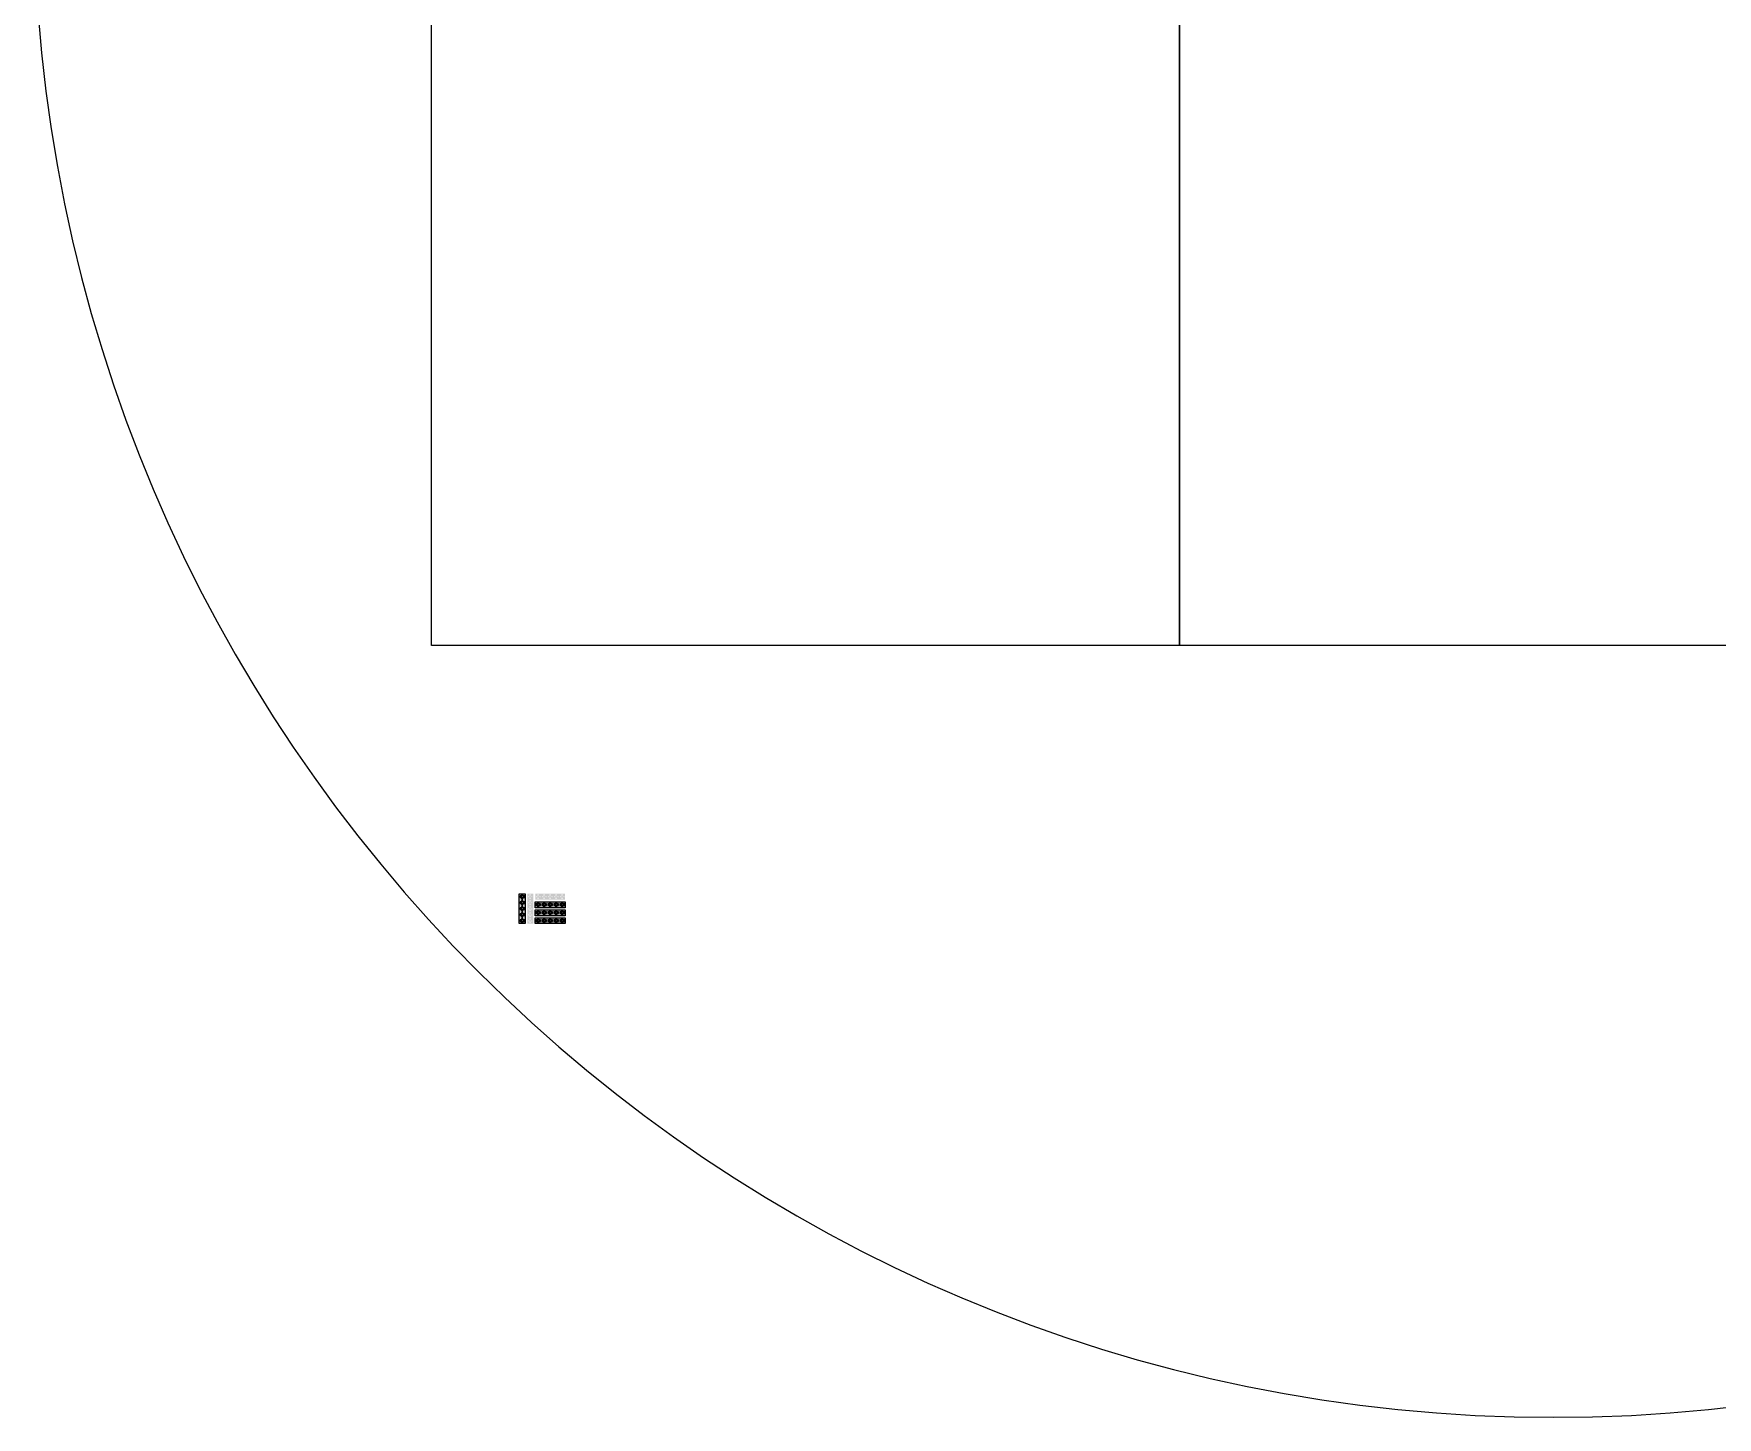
# Model space of a CAD drawing. Extents: x -55 to 54, y -178 to -77.
# Drawn here: x -51.1 to 5.1, y -178.1 to -131.9 of the extents above; entities that cross this region are included whole.
import ezdxf

# ---------------------------------------------------------------- set-up
doc = ezdxf.new("R2010")
doc.units = 0
doc.header["$MEASUREMENT"] = 0

msp = doc.modelspace()

# ---------------------------------------------------------------- hatches: boundary and pattern name
h = msp.add_hatch(color=256)
h.dxf.hatch_style = 1
h.paths.add_polyline_path([(-34.731, -160.933), (-34.731, -160.883), (-34.781, -160.883), (-34.781, -160.833), (-34.831, -160.833), (-34.831, -160.883), (-34.881, -160.883), (-34.881, -160.933), (-34.831, -160.933), (-34.831, -160.983), (-34.781, -160.983), (-34.781, -160.933)], flags=16)
h.paths.add_polyline_path([(-34.731, -161.333), (-34.731, -161.283), (-34.781, -161.283), (-34.781, -161.233), (-34.831, -161.233), (-34.831, -161.283), (-34.881, -161.283), (-34.881, -161.333), (-34.831, -161.333), (-34.831, -161.383), (-34.781, -161.383), (-34.781, -161.333)], flags=16)
h.paths.add_polyline_path([(-34.731, -161.533), (-34.731, -161.483), (-34.781, -161.483), (-34.781, -161.433), (-34.831, -161.433), (-34.831, -161.483), (-34.881, -161.483), (-34.881, -161.533), (-34.831, -161.533), (-34.831, -161.583), (-34.781, -161.583), (-34.781, -161.533)], flags=16)
h.paths.add_polyline_path([(-34.731, -161.133), (-34.731, -161.083), (-34.781, -161.083), (-34.781, -161.033), (-34.831, -161.033), (-34.831, -161.083), (-34.881, -161.083), (-34.881, -161.133), (-34.831, -161.133), (-34.831, -161.183), (-34.781, -161.183), (-34.781, -161.133)], flags=16)
h.paths.add_polyline_path([(-34.731, -160.733), (-34.731, -160.683), (-34.781, -160.683), (-34.781, -160.633), (-34.831, -160.633), (-34.831, -160.683), (-34.881, -160.683), (-34.881, -160.733), (-34.831, -160.733), (-34.831, -160.783), (-34.781, -160.783), (-34.781, -160.733)], flags=16)
h.paths.add_polyline_path([(-34.906, -161.608), (-34.906, -160.608), (-34.706, -160.608), (-34.706, -161.608)])
h = msp.add_hatch(color=256)
h.dxf.hatch_style = 1
h.paths.add_polyline_path([(-34.791, -160.643), (-34.791, -160.693), (-34.741, -160.693), (-34.741, -160.723), (-34.791, -160.723), (-34.791, -160.773), (-34.821, -160.773), (-34.821, -160.723), (-34.871, -160.723), (-34.871, -160.693), (-34.821, -160.693), (-34.821, -160.643)])
h.paths.add_polyline_path([(-34.791, -160.843), (-34.791, -160.893), (-34.741, -160.893), (-34.741, -160.923), (-34.791, -160.923), (-34.791, -160.973), (-34.821, -160.973), (-34.821, -160.923), (-34.871, -160.923), (-34.871, -160.893), (-34.821, -160.893), (-34.821, -160.843)])
h.paths.add_polyline_path([(-34.791, -161.043), (-34.791, -161.093), (-34.741, -161.093), (-34.741, -161.123), (-34.791, -161.123), (-34.791, -161.173), (-34.821, -161.173), (-34.821, -161.123), (-34.871, -161.123), (-34.871, -161.093), (-34.821, -161.093), (-34.821, -161.043)])
h.paths.add_polyline_path([(-34.791, -161.243), (-34.791, -161.293), (-34.741, -161.293), (-34.741, -161.323), (-34.791, -161.323), (-34.791, -161.373), (-34.821, -161.373), (-34.821, -161.323), (-34.871, -161.323), (-34.871, -161.293), (-34.821, -161.293), (-34.821, -161.243)])
h.paths.add_polyline_path([(-34.791, -161.443), (-34.791, -161.493), (-34.741, -161.493), (-34.741, -161.523), (-34.791, -161.523), (-34.791, -161.573), (-34.821, -161.573), (-34.821, -161.523), (-34.871, -161.523), (-34.871, -161.493), (-34.821, -161.493), (-34.821, -161.443)])
h = msp.add_hatch(color=256)
h.dxf.hatch_style = 1
h.paths.add_polyline_path([(-34.464, -160.883), (-34.464, -160.933), (-34.514, -160.933), (-34.514, -160.983), (-34.564, -160.983), (-34.564, -160.933), (-34.614, -160.933), (-34.614, -160.883), (-34.564, -160.883), (-34.564, -160.833), (-34.514, -160.833), (-34.514, -160.883)], flags=16)
h.paths.add_polyline_path([(-34.464, -161.283), (-34.464, -161.333), (-34.514, -161.333), (-34.514, -161.383), (-34.564, -161.383), (-34.564, -161.333), (-34.614, -161.333), (-34.614, -161.283), (-34.564, -161.283), (-34.564, -161.233), (-34.514, -161.233), (-34.514, -161.283)], flags=16)
h.paths.add_polyline_path([(-34.464, -161.483), (-34.464, -161.533), (-34.514, -161.533), (-34.514, -161.583), (-34.564, -161.583), (-34.564, -161.533), (-34.614, -161.533), (-34.614, -161.483), (-34.564, -161.483), (-34.564, -161.433), (-34.514, -161.433), (-34.514, -161.483)], flags=16)
h.paths.add_polyline_path([(-34.464, -161.083), (-34.464, -161.133), (-34.514, -161.133), (-34.514, -161.183), (-34.564, -161.183), (-34.564, -161.133), (-34.614, -161.133), (-34.614, -161.083), (-34.564, -161.083), (-34.564, -161.033), (-34.514, -161.033), (-34.514, -161.083)], flags=16)
h.paths.add_polyline_path([(-34.464, -160.683), (-34.464, -160.733), (-34.514, -160.733), (-34.514, -160.783), (-34.564, -160.783), (-34.564, -160.733), (-34.614, -160.733), (-34.614, -160.683), (-34.564, -160.683), (-34.564, -160.633), (-34.514, -160.633), (-34.514, -160.683)], flags=16)
h.paths.add_polyline_path([(-34.639, -160.608), (-34.639, -161.608), (-34.439, -161.608), (-34.439, -160.608)])
h = msp.add_hatch(color=256)
h.dxf.hatch_style = 1
h.paths.add_polyline_path([(-34.524, -160.693), (-34.524, -160.643), (-34.554, -160.643), (-34.554, -160.693), (-34.604, -160.693), (-34.604, -160.723), (-34.554, -160.723), (-34.554, -160.773), (-34.524, -160.773), (-34.524, -160.723), (-34.474, -160.723), (-34.474, -160.693)])
h.paths.add_polyline_path([(-34.524, -160.893), (-34.524, -160.843), (-34.554, -160.843), (-34.554, -160.893), (-34.604, -160.893), (-34.604, -160.923), (-34.554, -160.923), (-34.554, -160.973), (-34.524, -160.973), (-34.524, -160.923), (-34.474, -160.923), (-34.474, -160.893)])
h.paths.add_polyline_path([(-34.524, -161.093), (-34.524, -161.043), (-34.554, -161.043), (-34.554, -161.093), (-34.604, -161.093), (-34.604, -161.123), (-34.554, -161.123), (-34.554, -161.173), (-34.524, -161.173), (-34.524, -161.123), (-34.474, -161.123), (-34.474, -161.093)])
h.paths.add_polyline_path([(-34.524, -161.293), (-34.524, -161.243), (-34.554, -161.243), (-34.554, -161.293), (-34.604, -161.293), (-34.604, -161.323), (-34.554, -161.323), (-34.554, -161.373), (-34.524, -161.373), (-34.524, -161.323), (-34.474, -161.323), (-34.474, -161.293)])
h.paths.add_polyline_path([(-34.524, -161.493), (-34.524, -161.443), (-34.554, -161.443), (-34.554, -161.493), (-34.604, -161.493), (-34.604, -161.523), (-34.554, -161.523), (-34.554, -161.573), (-34.524, -161.573), (-34.524, -161.523), (-34.474, -161.523), (-34.474, -161.493)])
h = msp.add_hatch(color=256)
h.dxf.hatch_style = 1
h.paths.add_polyline_path([(-33.698, -160.633), (-33.648, -160.633), (-33.648, -160.683), (-33.598, -160.683), (-33.598, -160.733), (-33.648, -160.733), (-33.648, -160.783), (-33.698, -160.783), (-33.698, -160.733), (-33.748, -160.733), (-33.748, -160.683), (-33.698, -160.683)], flags=16)
h.paths.add_polyline_path([(-34.098, -160.633), (-34.048, -160.633), (-34.048, -160.683), (-33.998, -160.683), (-33.998, -160.733), (-34.048, -160.733), (-34.048, -160.783), (-34.098, -160.783), (-34.098, -160.733), (-34.148, -160.733), (-34.148, -160.683), (-34.098, -160.683)], flags=16)
h.paths.add_polyline_path([(-34.298, -160.633), (-34.248, -160.633), (-34.248, -160.683), (-34.198, -160.683), (-34.198, -160.733), (-34.248, -160.733), (-34.248, -160.783), (-34.298, -160.783), (-34.298, -160.733), (-34.348, -160.733), (-34.348, -160.683), (-34.298, -160.683)], flags=16)
h.paths.add_polyline_path([(-33.898, -160.633), (-33.848, -160.633), (-33.848, -160.683), (-33.798, -160.683), (-33.798, -160.733), (-33.848, -160.733), (-33.848, -160.783), (-33.898, -160.783), (-33.898, -160.733), (-33.948, -160.733), (-33.948, -160.683), (-33.898, -160.683)], flags=16)
h.paths.add_polyline_path([(-33.498, -160.633), (-33.448, -160.633), (-33.448, -160.683), (-33.398, -160.683), (-33.398, -160.733), (-33.448, -160.733), (-33.448, -160.783), (-33.498, -160.783), (-33.498, -160.733), (-33.548, -160.733), (-33.548, -160.683), (-33.498, -160.683)], flags=16)
h.paths.add_polyline_path([(-34.373, -160.808), (-33.373, -160.808), (-33.373, -160.608), (-34.373, -160.608)])
h.paths.add_polyline_path([(-34.288, -160.693), (-34.338, -160.693), (-34.338, -160.723), (-34.288, -160.723), (-34.288, -160.773), (-34.258, -160.773), (-34.258, -160.723), (-34.208, -160.723), (-34.208, -160.693), (-34.258, -160.693), (-34.258, -160.643), (-34.288, -160.643)], flags=0)
h = msp.add_hatch(color=256)
h.dxf.hatch_style = 1
h.paths.add_polyline_path([(-33.648, -160.9), (-33.698, -160.9), (-33.698, -160.95), (-33.748, -160.95), (-33.748, -161), (-33.698, -161), (-33.698, -161.05), (-33.648, -161.05), (-33.648, -161), (-33.598, -161), (-33.598, -160.95), (-33.648, -160.95)], flags=16)
h.paths.add_polyline_path([(-34.048, -160.9), (-34.098, -160.9), (-34.098, -160.95), (-34.148, -160.95), (-34.148, -161), (-34.098, -161), (-34.098, -161.05), (-34.048, -161.05), (-34.048, -161), (-33.998, -161), (-33.998, -160.95), (-34.048, -160.95)], flags=16)
h.paths.add_polyline_path([(-34.248, -160.9), (-34.298, -160.9), (-34.298, -160.95), (-34.348, -160.95), (-34.348, -161), (-34.298, -161), (-34.298, -161.05), (-34.248, -161.05), (-34.248, -161), (-34.198, -161), (-34.198, -160.95), (-34.248, -160.95)], flags=16)
h.paths.add_polyline_path([(-33.848, -160.9), (-33.898, -160.9), (-33.898, -160.95), (-33.948, -160.95), (-33.948, -161), (-33.898, -161), (-33.898, -161.05), (-33.848, -161.05), (-33.848, -161), (-33.798, -161), (-33.798, -160.95), (-33.848, -160.95)], flags=16)
h.paths.add_polyline_path([(-33.448, -160.9), (-33.498, -160.9), (-33.498, -160.95), (-33.548, -160.95), (-33.548, -161), (-33.498, -161), (-33.498, -161.05), (-33.448, -161.05), (-33.448, -161), (-33.398, -161), (-33.398, -160.95), (-33.448, -160.95)], flags=16)
h.paths.add_polyline_path([(-33.373, -161.075), (-34.373, -161.075), (-34.373, -160.875), (-33.373, -160.875)])
h.paths.add_polyline_path([(-34.338, -160.96), (-34.288, -160.96), (-34.288, -160.91), (-34.258, -160.91), (-34.258, -160.96), (-34.208, -160.96), (-34.208, -160.99), (-34.258, -160.99), (-34.258, -161.04), (-34.288, -161.04), (-34.288, -160.99), (-34.338, -160.99)], flags=0)
h = msp.add_hatch(color=256)
h.dxf.hatch_style = 1
h.paths.add_polyline_path([(-34.288, -160.693), (-34.338, -160.693), (-34.338, -160.723), (-34.288, -160.723), (-34.288, -160.773), (-34.258, -160.773), (-34.258, -160.723), (-34.208, -160.723), (-34.208, -160.693), (-34.258, -160.693), (-34.258, -160.643), (-34.288, -160.643)])
h.paths.add_polyline_path([(-34.088, -160.693), (-34.138, -160.693), (-34.138, -160.723), (-34.088, -160.723), (-34.088, -160.773), (-34.058, -160.773), (-34.058, -160.723), (-34.008, -160.723), (-34.008, -160.693), (-34.058, -160.693), (-34.058, -160.643), (-34.088, -160.643)])
h.paths.add_polyline_path([(-33.888, -160.693), (-33.938, -160.693), (-33.938, -160.723), (-33.888, -160.723), (-33.888, -160.773), (-33.858, -160.773), (-33.858, -160.723), (-33.808, -160.723), (-33.808, -160.693), (-33.858, -160.693), (-33.858, -160.643), (-33.888, -160.643)])
h.paths.add_polyline_path([(-33.688, -160.693), (-33.738, -160.693), (-33.738, -160.723), (-33.688, -160.723), (-33.688, -160.773), (-33.658, -160.773), (-33.658, -160.723), (-33.608, -160.723), (-33.608, -160.693), (-33.658, -160.693), (-33.658, -160.643), (-33.688, -160.643)])
h.paths.add_polyline_path([(-33.488, -160.693), (-33.538, -160.693), (-33.538, -160.723), (-33.488, -160.723), (-33.488, -160.773), (-33.458, -160.773), (-33.458, -160.723), (-33.408, -160.723), (-33.408, -160.693), (-33.458, -160.693), (-33.458, -160.643), (-33.488, -160.643)])
h = msp.add_hatch(color=256)
h.dxf.hatch_style = 1
h.paths.add_polyline_path([(-34.338, -160.96), (-34.288, -160.96), (-34.288, -160.91), (-34.258, -160.91), (-34.258, -160.96), (-34.208, -160.96), (-34.208, -160.99), (-34.258, -160.99), (-34.258, -161.04), (-34.288, -161.04), (-34.288, -160.99), (-34.338, -160.99)])
h.paths.add_polyline_path([(-34.138, -160.96), (-34.088, -160.96), (-34.088, -160.91), (-34.058, -160.91), (-34.058, -160.96), (-34.008, -160.96), (-34.008, -160.99), (-34.058, -160.99), (-34.058, -161.04), (-34.088, -161.04), (-34.088, -160.99), (-34.138, -160.99)])
h.paths.add_polyline_path([(-33.938, -160.96), (-33.888, -160.96), (-33.888, -160.91), (-33.858, -160.91), (-33.858, -160.96), (-33.808, -160.96), (-33.808, -160.99), (-33.858, -160.99), (-33.858, -161.04), (-33.888, -161.04), (-33.888, -160.99), (-33.938, -160.99)])
h.paths.add_polyline_path([(-33.738, -160.96), (-33.688, -160.96), (-33.688, -160.91), (-33.658, -160.91), (-33.658, -160.96), (-33.608, -160.96), (-33.608, -160.99), (-33.658, -160.99), (-33.658, -161.04), (-33.688, -161.04), (-33.688, -160.99), (-33.738, -160.99)])
h.paths.add_polyline_path([(-33.538, -160.96), (-33.488, -160.96), (-33.488, -160.91), (-33.458, -160.91), (-33.458, -160.96), (-33.408, -160.96), (-33.408, -160.99), (-33.458, -160.99), (-33.458, -161.04), (-33.488, -161.04), (-33.488, -160.99), (-33.538, -160.99)])
h = msp.add_hatch(color=256)
h.dxf.hatch_style = 1
h.paths.add_polyline_path([(-33.648, -161.167), (-33.698, -161.167), (-33.698, -161.217), (-33.748, -161.217), (-33.748, -161.267), (-33.698, -161.267), (-33.698, -161.317), (-33.648, -161.317), (-33.648, -161.267), (-33.598, -161.267), (-33.598, -161.217), (-33.648, -161.217)], flags=16)
h.paths.add_polyline_path([(-34.048, -161.167), (-34.098, -161.167), (-34.098, -161.217), (-34.148, -161.217), (-34.148, -161.267), (-34.098, -161.267), (-34.098, -161.317), (-34.048, -161.317), (-34.048, -161.267), (-33.998, -161.267), (-33.998, -161.217), (-34.048, -161.217)], flags=16)
h.paths.add_polyline_path([(-34.248, -161.167), (-34.298, -161.167), (-34.298, -161.217), (-34.348, -161.217), (-34.348, -161.267), (-34.298, -161.267), (-34.298, -161.317), (-34.248, -161.317), (-34.248, -161.267), (-34.198, -161.267), (-34.198, -161.217), (-34.248, -161.217)], flags=16)
h.paths.add_polyline_path([(-33.848, -161.167), (-33.898, -161.167), (-33.898, -161.217), (-33.948, -161.217), (-33.948, -161.267), (-33.898, -161.267), (-33.898, -161.317), (-33.848, -161.317), (-33.848, -161.267), (-33.798, -161.267), (-33.798, -161.217), (-33.848, -161.217)], flags=16)
h.paths.add_polyline_path([(-33.448, -161.167), (-33.498, -161.167), (-33.498, -161.217), (-33.548, -161.217), (-33.548, -161.267), (-33.498, -161.267), (-33.498, -161.317), (-33.448, -161.317), (-33.448, -161.267), (-33.398, -161.267), (-33.398, -161.217), (-33.448, -161.217)], flags=16)
h.paths.add_polyline_path([(-33.373, -161.342), (-34.373, -161.342), (-34.373, -161.142), (-33.373, -161.142)])
h.paths.add_polyline_path([(-34.338, -161.227), (-34.288, -161.227), (-34.288, -161.177), (-34.258, -161.177), (-34.258, -161.227), (-34.208, -161.227), (-34.208, -161.257), (-34.258, -161.257), (-34.258, -161.307), (-34.288, -161.307), (-34.288, -161.257), (-34.338, -161.257)], flags=0)
h = msp.add_hatch(color=256)
h.dxf.hatch_style = 1
h.paths.add_polyline_path([(-33.648, -161.433), (-33.698, -161.433), (-33.698, -161.483), (-33.748, -161.483), (-33.748, -161.533), (-33.698, -161.533), (-33.698, -161.583), (-33.648, -161.583), (-33.648, -161.533), (-33.598, -161.533), (-33.598, -161.483), (-33.648, -161.483)], flags=16)
h.paths.add_polyline_path([(-34.048, -161.433), (-34.098, -161.433), (-34.098, -161.483), (-34.148, -161.483), (-34.148, -161.533), (-34.098, -161.533), (-34.098, -161.583), (-34.048, -161.583), (-34.048, -161.533), (-33.998, -161.533), (-33.998, -161.483), (-34.048, -161.483)], flags=16)
h.paths.add_polyline_path([(-34.248, -161.433), (-34.298, -161.433), (-34.298, -161.483), (-34.348, -161.483), (-34.348, -161.533), (-34.298, -161.533), (-34.298, -161.583), (-34.248, -161.583), (-34.248, -161.533), (-34.198, -161.533), (-34.198, -161.483), (-34.248, -161.483)], flags=16)
h.paths.add_polyline_path([(-33.848, -161.433), (-33.898, -161.433), (-33.898, -161.483), (-33.948, -161.483), (-33.948, -161.533), (-33.898, -161.533), (-33.898, -161.583), (-33.848, -161.583), (-33.848, -161.533), (-33.798, -161.533), (-33.798, -161.483), (-33.848, -161.483)], flags=16)
h.paths.add_polyline_path([(-33.448, -161.433), (-33.498, -161.433), (-33.498, -161.483), (-33.548, -161.483), (-33.548, -161.533), (-33.498, -161.533), (-33.498, -161.583), (-33.448, -161.583), (-33.448, -161.533), (-33.398, -161.533), (-33.398, -161.483), (-33.448, -161.483)], flags=16)
h.paths.add_polyline_path([(-33.373, -161.608), (-34.373, -161.608), (-34.373, -161.408), (-33.373, -161.408)])
h.paths.add_polyline_path([(-34.338, -161.493), (-34.288, -161.493), (-34.288, -161.443), (-34.258, -161.443), (-34.258, -161.493), (-34.208, -161.493), (-34.208, -161.523), (-34.258, -161.523), (-34.258, -161.573), (-34.288, -161.573), (-34.288, -161.523), (-34.338, -161.523)], flags=0)
h = msp.add_hatch(color=256)
h.dxf.hatch_style = 1
h.paths.add_polyline_path([(-34.338, -161.227), (-34.288, -161.227), (-34.288, -161.177), (-34.258, -161.177), (-34.258, -161.227), (-34.208, -161.227), (-34.208, -161.257), (-34.258, -161.257), (-34.258, -161.307), (-34.288, -161.307), (-34.288, -161.257), (-34.338, -161.257)])
h.paths.add_polyline_path([(-34.138, -161.227), (-34.088, -161.227), (-34.088, -161.177), (-34.058, -161.177), (-34.058, -161.227), (-34.008, -161.227), (-34.008, -161.257), (-34.058, -161.257), (-34.058, -161.307), (-34.088, -161.307), (-34.088, -161.257), (-34.138, -161.257)])
h.paths.add_polyline_path([(-33.938, -161.227), (-33.888, -161.227), (-33.888, -161.177), (-33.858, -161.177), (-33.858, -161.227), (-33.808, -161.227), (-33.808, -161.257), (-33.858, -161.257), (-33.858, -161.307), (-33.888, -161.307), (-33.888, -161.257), (-33.938, -161.257)])
h.paths.add_polyline_path([(-33.738, -161.227), (-33.688, -161.227), (-33.688, -161.177), (-33.658, -161.177), (-33.658, -161.227), (-33.608, -161.227), (-33.608, -161.257), (-33.658, -161.257), (-33.658, -161.307), (-33.688, -161.307), (-33.688, -161.257), (-33.738, -161.257)])
h.paths.add_polyline_path([(-33.538, -161.227), (-33.488, -161.227), (-33.488, -161.177), (-33.458, -161.177), (-33.458, -161.227), (-33.408, -161.227), (-33.408, -161.257), (-33.458, -161.257), (-33.458, -161.307), (-33.488, -161.307), (-33.488, -161.257), (-33.538, -161.257)])
h = msp.add_hatch(color=256)
h.dxf.hatch_style = 1
h.paths.add_polyline_path([(-34.338, -161.493), (-34.288, -161.493), (-34.288, -161.443), (-34.258, -161.443), (-34.258, -161.493), (-34.208, -161.493), (-34.208, -161.523), (-34.258, -161.523), (-34.258, -161.573), (-34.288, -161.573), (-34.288, -161.523), (-34.338, -161.523)])
h.paths.add_polyline_path([(-34.138, -161.493), (-34.088, -161.493), (-34.088, -161.443), (-34.058, -161.443), (-34.058, -161.493), (-34.008, -161.493), (-34.008, -161.523), (-34.058, -161.523), (-34.058, -161.573), (-34.088, -161.573), (-34.088, -161.523), (-34.138, -161.523)])
h.paths.add_polyline_path([(-33.938, -161.493), (-33.888, -161.493), (-33.888, -161.443), (-33.858, -161.443), (-33.858, -161.493), (-33.808, -161.493), (-33.808, -161.523), (-33.858, -161.523), (-33.858, -161.573), (-33.888, -161.573), (-33.888, -161.523), (-33.938, -161.523)])
h.paths.add_polyline_path([(-33.738, -161.493), (-33.688, -161.493), (-33.688, -161.443), (-33.658, -161.443), (-33.658, -161.493), (-33.608, -161.493), (-33.608, -161.523), (-33.658, -161.523), (-33.658, -161.573), (-33.688, -161.573), (-33.688, -161.523), (-33.738, -161.523)])
h.paths.add_polyline_path([(-33.538, -161.493), (-33.488, -161.493), (-33.488, -161.443), (-33.458, -161.443), (-33.458, -161.493), (-33.408, -161.493), (-33.408, -161.523), (-33.458, -161.523), (-33.458, -161.573), (-33.488, -161.573), (-33.488, -161.523), (-33.538, -161.523)])

# ---------------------------------------------------------------- linework, layer by layer
msp.add_lwpolyline([(50.461, -127.309, 1), (-51.139, -127.309, 1), (50.461, -127.309)], format="xyb", close=True)
for points in [[(-12.839, -102.309), (-12.839, -152.309), (-37.839, -152.309), (-37.839, -102.309)], [(12.161, -102.309), (12.161, -152.309), (-12.839, -152.309), (-12.839, -102.309)], [(-34.906, -161.608), (-34.906, -160.608), (-34.706, -160.608), (-34.706, -161.608)], [(-34.731, -160.733), (-34.731, -160.683), (-34.781, -160.683), (-34.781, -160.633), (-34.831, -160.633), (-34.831, -160.683), (-34.881, -160.683), (-34.881, -160.733), (-34.831, -160.733), (-34.831, -160.783), (-34.781, -160.783), (-34.781, -160.733)], [(-34.731, -160.933), (-34.731, -160.883), (-34.781, -160.883), (-34.781, -160.833), (-34.831, -160.833), (-34.831, -160.883), (-34.881, -160.883), (-34.881, -160.933), (-34.831, -160.933), (-34.831, -160.983), (-34.781, -160.983), (-34.781, -160.933)], [(-34.791, -160.693), (-34.791, -160.643), (-34.821, -160.643), (-34.821, -160.693), (-34.871, -160.693), (-34.871, -160.723), (-34.821, -160.723), (-34.821, -160.733), (-34.821, -160.773), (-34.791, -160.773), (-34.791, -160.723), (-34.741, -160.723), (-34.741, -160.693)], [(-34.791, -160.893), (-34.791, -160.843), (-34.821, -160.843), (-34.821, -160.893), (-34.871, -160.893), (-34.871, -160.923), (-34.821, -160.923), (-34.821, -160.933), (-34.821, -160.973), (-34.791, -160.973), (-34.791, -160.923), (-34.741, -160.923), (-34.741, -160.893)], [(-33.373, -161.075), (-34.373, -161.075), (-34.373, -160.875), (-33.373, -160.875)], [(-34.248, -160.9), (-34.298, -160.9), (-34.298, -160.95), (-34.348, -160.95), (-34.348, -161), (-34.298, -161), (-34.298, -161.05), (-34.248, -161.05), (-34.248, -161), (-34.198, -161), (-34.198, -160.95), (-34.248, -160.95)], [(-34.288, -160.96), (-34.338, -160.96), (-34.338, -160.99), (-34.288, -160.99), (-34.288, -161.04), (-34.258, -161.04), (-34.258, -160.99), (-34.248, -160.99), (-34.208, -160.99), (-34.208, -160.96), (-34.258, -160.96), (-34.258, -160.91), (-34.288, -160.91)], [(-34.048, -160.9), (-34.098, -160.9), (-34.098, -160.95), (-34.148, -160.95), (-34.148, -161), (-34.098, -161), (-34.098, -161.05), (-34.048, -161.05), (-34.048, -161), (-33.998, -161), (-33.998, -160.95), (-34.048, -160.95)], [(-34.088, -160.96), (-34.138, -160.96), (-34.138, -160.99), (-34.088, -160.99), (-34.088, -161.04), (-34.058, -161.04), (-34.058, -160.99), (-34.048, -160.99), (-34.008, -160.99), (-34.008, -160.96), (-34.058, -160.96), (-34.058, -160.91), (-34.088, -160.91)], [(-33.848, -160.9), (-33.898, -160.9), (-33.898, -160.95), (-33.948, -160.95), (-33.948, -161), (-33.898, -161), (-33.898, -161.05), (-33.848, -161.05), (-33.848, -161), (-33.798, -161), (-33.798, -160.95), (-33.848, -160.95)], [(-33.888, -160.96), (-33.938, -160.96), (-33.938, -160.99), (-33.888, -160.99), (-33.888, -161.04), (-33.858, -161.04), (-33.858, -160.99), (-33.848, -160.99), (-33.808, -160.99), (-33.808, -160.96), (-33.858, -160.96), (-33.858, -160.91), (-33.888, -160.91)], [(-33.648, -160.9), (-33.698, -160.9), (-33.698, -160.95), (-33.748, -160.95), (-33.748, -161), (-33.698, -161), (-33.698, -161.05), (-33.648, -161.05), (-33.648, -161), (-33.598, -161), (-33.598, -160.95), (-33.648, -160.95)], [(-33.688, -160.96), (-33.738, -160.96), (-33.738, -160.99), (-33.688, -160.99), (-33.688, -161.04), (-33.658, -161.04), (-33.658, -160.99), (-33.648, -160.99), (-33.608, -160.99), (-33.608, -160.96), (-33.658, -160.96), (-33.658, -160.91), (-33.688, -160.91)], [(-33.448, -160.9), (-33.498, -160.9), (-33.498, -160.95), (-33.548, -160.95), (-33.548, -161), (-33.498, -161), (-33.498, -161.05), (-33.448, -161.05), (-33.448, -161), (-33.398, -161), (-33.398, -160.95), (-33.448, -160.95)], [(-33.488, -160.96), (-33.538, -160.96), (-33.538, -160.99), (-33.488, -160.99), (-33.488, -161.04), (-33.458, -161.04), (-33.458, -160.99), (-33.448, -160.99), (-33.408, -160.99), (-33.408, -160.96), (-33.458, -160.96), (-33.458, -160.91), (-33.488, -160.91)], [(-34.731, -161.133), (-34.731, -161.083), (-34.781, -161.083), (-34.781, -161.033), (-34.831, -161.033), (-34.831, -161.083), (-34.881, -161.083), (-34.881, -161.133), (-34.831, -161.133), (-34.831, -161.183), (-34.781, -161.183), (-34.781, -161.133)], [(-34.731, -161.333), (-34.731, -161.283), (-34.781, -161.283), (-34.781, -161.233), (-34.831, -161.233), (-34.831, -161.283), (-34.881, -161.283), (-34.881, -161.333), (-34.831, -161.333), (-34.831, -161.383), (-34.781, -161.383), (-34.781, -161.333)], [(-34.731, -161.533), (-34.731, -161.483), (-34.781, -161.483), (-34.781, -161.433), (-34.831, -161.433), (-34.831, -161.483), (-34.881, -161.483), (-34.881, -161.533), (-34.831, -161.533), (-34.831, -161.583), (-34.781, -161.583), (-34.781, -161.533)], [(-34.791, -161.093), (-34.791, -161.043), (-34.821, -161.043), (-34.821, -161.093), (-34.871, -161.093), (-34.871, -161.123), (-34.821, -161.123), (-34.821, -161.133), (-34.821, -161.173), (-34.791, -161.173), (-34.791, -161.123), (-34.741, -161.123), (-34.741, -161.093)], [(-34.791, -161.293), (-34.791, -161.243), (-34.821, -161.243), (-34.821, -161.293), (-34.871, -161.293), (-34.871, -161.323), (-34.821, -161.323), (-34.821, -161.333), (-34.821, -161.373), (-34.791, -161.373), (-34.791, -161.323), (-34.741, -161.323), (-34.741, -161.293)], [(-34.791, -161.493), (-34.791, -161.443), (-34.821, -161.443), (-34.821, -161.493), (-34.871, -161.493), (-34.871, -161.523), (-34.821, -161.523), (-34.821, -161.533), (-34.821, -161.573), (-34.791, -161.573), (-34.791, -161.523), (-34.741, -161.523), (-34.741, -161.493)], [(-33.373, -161.342), (-34.373, -161.342), (-34.373, -161.142), (-33.373, -161.142)], [(-33.373, -161.608), (-34.373, -161.608), (-34.373, -161.408), (-33.373, -161.408)], [(-34.248, -161.167), (-34.298, -161.167), (-34.298, -161.217), (-34.348, -161.217), (-34.348, -161.267), (-34.298, -161.267), (-34.298, -161.317), (-34.248, -161.317), (-34.248, -161.267), (-34.198, -161.267), (-34.198, -161.217), (-34.248, -161.217)], [(-34.248, -161.433), (-34.298, -161.433), (-34.298, -161.483), (-34.348, -161.483), (-34.348, -161.533), (-34.298, -161.533), (-34.298, -161.583), (-34.248, -161.583), (-34.248, -161.533), (-34.198, -161.533), (-34.198, -161.483), (-34.248, -161.483)], [(-34.288, -161.227), (-34.338, -161.227), (-34.338, -161.257), (-34.288, -161.257), (-34.288, -161.307), (-34.258, -161.307), (-34.258, -161.257), (-34.248, -161.257), (-34.208, -161.257), (-34.208, -161.227), (-34.258, -161.227), (-34.258, -161.177), (-34.288, -161.177)], [(-34.288, -161.493), (-34.338, -161.493), (-34.338, -161.523), (-34.288, -161.523), (-34.288, -161.573), (-34.258, -161.573), (-34.258, -161.523), (-34.248, -161.523), (-34.208, -161.523), (-34.208, -161.493), (-34.258, -161.493), (-34.258, -161.443), (-34.288, -161.443)], [(-34.048, -161.167), (-34.098, -161.167), (-34.098, -161.217), (-34.148, -161.217), (-34.148, -161.267), (-34.098, -161.267), (-34.098, -161.317), (-34.048, -161.317), (-34.048, -161.267), (-33.998, -161.267), (-33.998, -161.217), (-34.048, -161.217)], [(-34.048, -161.433), (-34.098, -161.433), (-34.098, -161.483), (-34.148, -161.483), (-34.148, -161.533), (-34.098, -161.533), (-34.098, -161.583), (-34.048, -161.583), (-34.048, -161.533), (-33.998, -161.533), (-33.998, -161.483), (-34.048, -161.483)], [(-34.088, -161.227), (-34.138, -161.227), (-34.138, -161.257), (-34.088, -161.257), (-34.088, -161.307), (-34.058, -161.307), (-34.058, -161.257), (-34.048, -161.257), (-34.008, -161.257), (-34.008, -161.227), (-34.058, -161.227), (-34.058, -161.177), (-34.088, -161.177)], [(-34.088, -161.493), (-34.138, -161.493), (-34.138, -161.523), (-34.088, -161.523), (-34.088, -161.573), (-34.058, -161.573), (-34.058, -161.523), (-34.048, -161.523), (-34.008, -161.523), (-34.008, -161.493), (-34.058, -161.493), (-34.058, -161.443), (-34.088, -161.443)], [(-33.848, -161.167), (-33.898, -161.167), (-33.898, -161.217), (-33.948, -161.217), (-33.948, -161.267), (-33.898, -161.267), (-33.898, -161.317), (-33.848, -161.317), (-33.848, -161.267), (-33.798, -161.267), (-33.798, -161.217), (-33.848, -161.217)], [(-33.848, -161.433), (-33.898, -161.433), (-33.898, -161.483), (-33.948, -161.483), (-33.948, -161.533), (-33.898, -161.533), (-33.898, -161.583), (-33.848, -161.583), (-33.848, -161.533), (-33.798, -161.533), (-33.798, -161.483), (-33.848, -161.483)], [(-33.888, -161.227), (-33.938, -161.227), (-33.938, -161.257), (-33.888, -161.257), (-33.888, -161.307), (-33.858, -161.307), (-33.858, -161.257), (-33.848, -161.257), (-33.808, -161.257), (-33.808, -161.227), (-33.858, -161.227), (-33.858, -161.177), (-33.888, -161.177)], [(-33.888, -161.493), (-33.938, -161.493), (-33.938, -161.523), (-33.888, -161.523), (-33.888, -161.573), (-33.858, -161.573), (-33.858, -161.523), (-33.848, -161.523), (-33.808, -161.523), (-33.808, -161.493), (-33.858, -161.493), (-33.858, -161.443), (-33.888, -161.443)], [(-33.648, -161.167), (-33.698, -161.167), (-33.698, -161.217), (-33.748, -161.217), (-33.748, -161.267), (-33.698, -161.267), (-33.698, -161.317), (-33.648, -161.317), (-33.648, -161.267), (-33.598, -161.267), (-33.598, -161.217), (-33.648, -161.217)], [(-33.648, -161.433), (-33.698, -161.433), (-33.698, -161.483), (-33.748, -161.483), (-33.748, -161.533), (-33.698, -161.533), (-33.698, -161.583), (-33.648, -161.583), (-33.648, -161.533), (-33.598, -161.533), (-33.598, -161.483), (-33.648, -161.483)], [(-33.688, -161.227), (-33.738, -161.227), (-33.738, -161.257), (-33.688, -161.257), (-33.688, -161.307), (-33.658, -161.307), (-33.658, -161.257), (-33.648, -161.257), (-33.608, -161.257), (-33.608, -161.227), (-33.658, -161.227), (-33.658, -161.177), (-33.688, -161.177)], [(-33.688, -161.493), (-33.738, -161.493), (-33.738, -161.523), (-33.688, -161.523), (-33.688, -161.573), (-33.658, -161.573), (-33.658, -161.523), (-33.648, -161.523), (-33.608, -161.523), (-33.608, -161.493), (-33.658, -161.493), (-33.658, -161.443), (-33.688, -161.443)], [(-33.448, -161.167), (-33.498, -161.167), (-33.498, -161.217), (-33.548, -161.217), (-33.548, -161.267), (-33.498, -161.267), (-33.498, -161.317), (-33.448, -161.317), (-33.448, -161.267), (-33.398, -161.267), (-33.398, -161.217), (-33.448, -161.217)], [(-33.448, -161.433), (-33.498, -161.433), (-33.498, -161.483), (-33.548, -161.483), (-33.548, -161.533), (-33.498, -161.533), (-33.498, -161.583), (-33.448, -161.583), (-33.448, -161.533), (-33.398, -161.533), (-33.398, -161.483), (-33.448, -161.483)], [(-33.488, -161.227), (-33.538, -161.227), (-33.538, -161.257), (-33.488, -161.257), (-33.488, -161.307), (-33.458, -161.307), (-33.458, -161.257), (-33.448, -161.257), (-33.408, -161.257), (-33.408, -161.227), (-33.458, -161.227), (-33.458, -161.177), (-33.488, -161.177)], [(-33.488, -161.493), (-33.538, -161.493), (-33.538, -161.523), (-33.488, -161.523), (-33.488, -161.573), (-33.458, -161.573), (-33.458, -161.523), (-33.448, -161.523), (-33.408, -161.523), (-33.408, -161.493), (-33.458, -161.493), (-33.458, -161.443), (-33.488, -161.443)]]:
    msp.add_lwpolyline(points, close=True)

doc.saveas('drawing.dxf')
